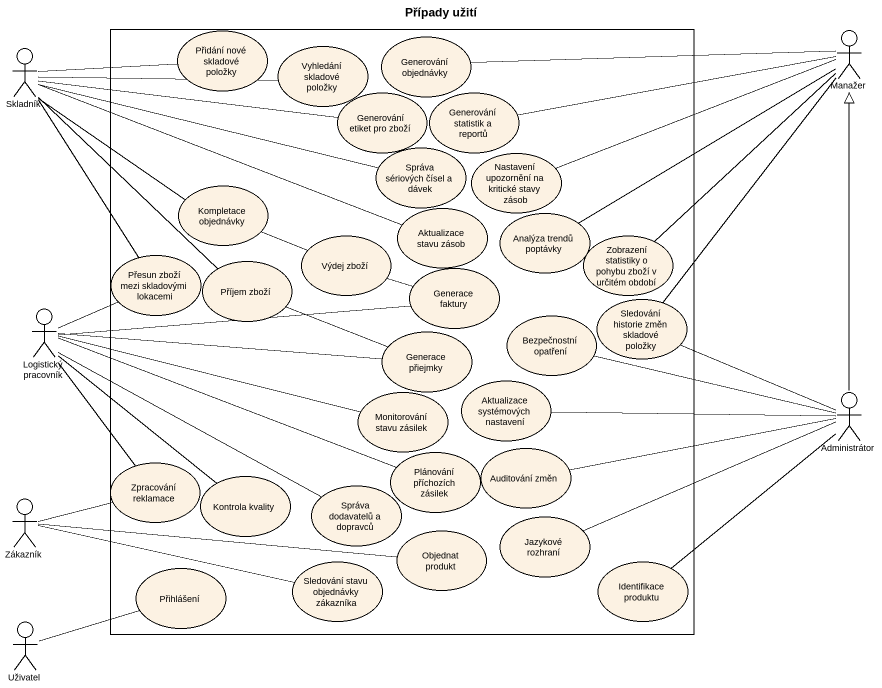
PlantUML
@startuml
title Případy užití
rectangle " " as rectangle1 {
  usecase "Přidání nové skladové položky" as Přidání_nové_skladové
  usecase "Vyhledání skladové položky" as Vyhledání_skladové_položky
  usecase "Generování objednávky" as Generování_objednávky
  usecase "Generování etiket pro zboží" as Generování_etiket_pro_zboží
  usecase "Generování statistik a reportů" as Generování_statistik_a
  usecase "Správa sériových čísel a dávek" as Správa_sériových_čísel_a
  usecase "Nastavení upozornění na kritické stavy zásob" as Nastavení_upozornění_na
  usecase "Kompletace objednávky" as Kompletace_objednávky
  usecase "Výdej zboží" as Výdej_zboží
  usecase "Aktualizace stavu zásob" as Aktualizace_stavu_zásob
  usecase "Analýza trendů poptávky" as Analýza_trendů_poptávky
  usecase "Zobrazení statistiky o pohybu zboží v určitém období" as Zobrazení_statistiky_o
  usecase "Přesun zboží mezi skladovými lokacemi" as Přesun_zboží_mezi
  usecase "Příjem zboží" as Příjem_zboží
  usecase "Generace faktury" as Generace_faktury
  usecase "Bezpečnostní opatření" as Bezpečnostní_opatření
  usecase "Sledování historie změn skladové položky" as Sledování_historie_změn
  usecase "Generace přiejmky" as Generace_přiejmky
  usecase "Monitorování stavu zásilek" as Monitorování_stavu_zásilek
  usecase "Aktualizace systémových nastavení" as Aktualizace_systémových
  usecase "Zpracování reklamace" as Zpracování_reklamace
  usecase "Plánování příchozích zásilek" as Plánování_příchozích_zásilek
  usecase "Auditování změn" as Auditování_změn
  usecase "Kontrola kvality" as Kontrola_kvality
  usecase "Správa dodavatelů a dopravců" as Správa_dodavatelů_a_dopravců
  usecase "Objednat produkt" as Objednat_produkt
  usecase "Jazykové rozhraní" as Jazykové_rozhraní
  usecase Přihlášení
  usecase "Sledování stavu objednávky zákazníka" as Sledování_stavu_objednávky
  usecase "Identifikace produktu" as Identifikace_produktu
}
actor Manažer
actor Skladník
actor "Logistický pracovník" as Logistický_pracovník
actor Administrátor
actor Zákazník
actor Uživatel
Manažer -left- Generování_objednávky
Manažer -- Sledování_historie_změn
Skladník -right- Přidání_nové_skladové
Skladník -right- Vyhledání_skladové_položky
Skladník -right- Generování_etiket_pro_zboží
Skladník -right- Správa_sériových_čísel_a
Skladník -- Kompletace_objednávky
Skladník -right- Aktualizace_stavu_zásob
Skladník -- Přesun_zboží_mezi
Skladník -- Příjem_zboží
Generování_statistik_a -right- Manažer
Nastavení_upozornění_na -right- Manažer
Kompletace_objednávky -right- Výdej_zboží
Výdej_zboží -right- Generace_faktury
Analýza_trendů_poptávky -right- Manažer
Zobrazení_statistiky_o -up- Manažer
Příjem_zboží -right- Generace_přiejmky
Logistický_pracovník -right- Přesun_zboží_mezi
Logistický_pracovník -right- Generace_faktury
Logistický_pracovník -right- Generace_přiejmky
Logistický_pracovník -right- Monitorování_stavu_zásilek
Logistický_pracovník -- Zpracování_reklamace
Logistický_pracovník -right- Plánování_příchozích_zásilek
Logistický_pracovník -- Kontrola_kvality
Logistický_pracovník -right- Správa_dodavatelů_a_dopravců
Bezpečnostní_opatření -right- Administrátor
Aktualizace_systémových -right- Administrátor
Administrátor -up-|> Manažer
Administrátor -left- Sledování_historie_změn
Auditování_změn -right- Administrátor
Zákazník -right- Zpracování_reklamace
Zákazník -right- Objednat_produkt
Zákazník -right- Sledování_stavu_objednávky
Jazykové_rozhraní -right- Administrátor
Přihlášení -left- Uživatel
Identifikace_produktu -up- Administrátor
@enduml
